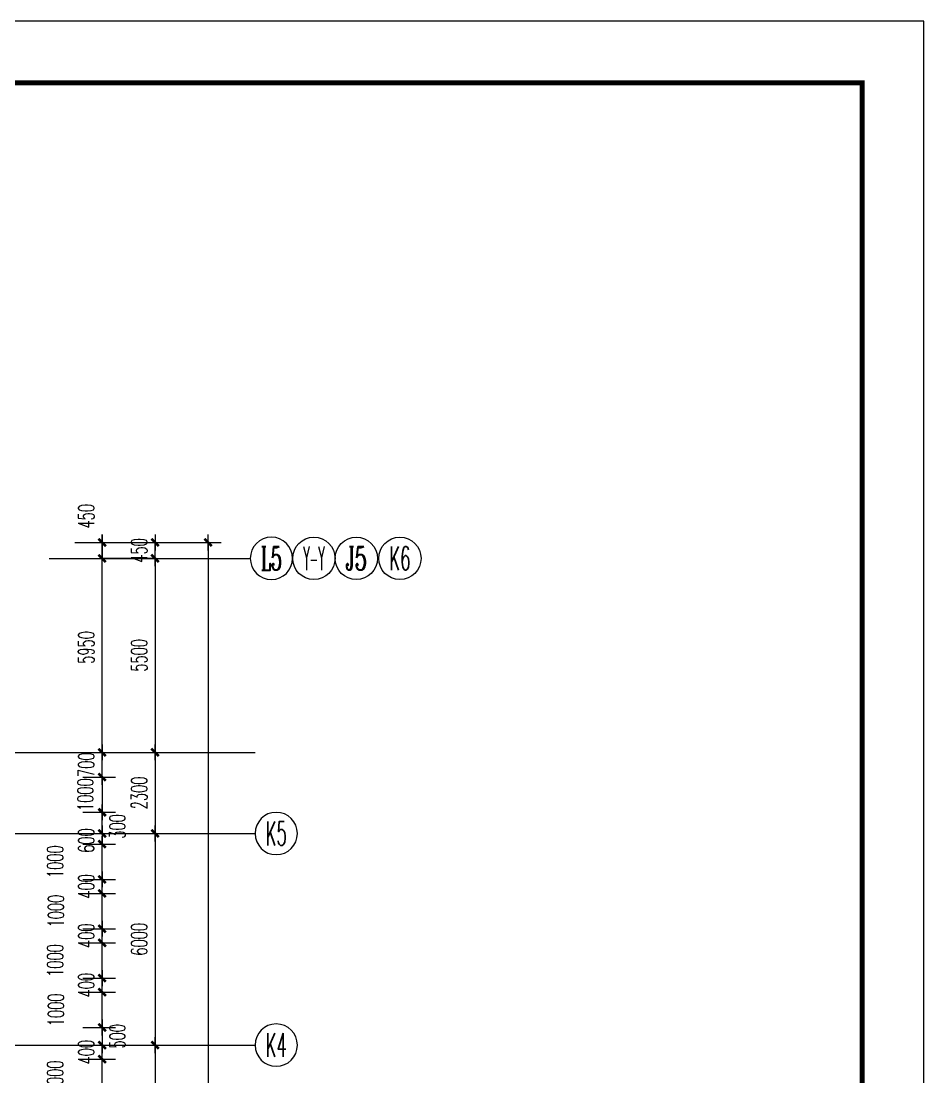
# Model space of a CAD drawing. Extents: x 1575758 to 1999219, y -897052 to -636879.
# Drawn here: x 1830364 to 1855965, y -778672 to -748741 of the extents above; entities that cross this region are included whole.
import ezdxf
from ezdxf.enums import TextEntityAlignment as Align

# ---------------------------------------------------------------- set-up
doc = ezdxf.new("R2010")
doc.units = 0
doc.header["$LTSCALE"] = 1500
doc.header["$MEASUREMENT"] = 0
doc.layers.get('0').update_dxf_attribs({"linetype": 'CONTINUOUS', "lineweight": 5})
doc.layers.get('DEFPOINTS').update_dxf_attribs({"linetype": 'CONTINUOUS', "lineweight": 5})
for name, color, linetype, lineweight in [('AXIS', 7, 'CONTINUOUS', 5), ('AXIS_TEXT', 7, 'CONTINUOUS', 5), ('PUB_DIM', 7, 'CONTINUOUS', 5)]:
    doc.layers.add(name, color=color, linetype=linetype, lineweight=lineweight)
doc.styles.add('COMPLEX', font='COMPLEX')
doc.styles.add('DIM_FONT', font='romans.shx', dxfattribs={"width": 0.6})
doc.dimstyles.new('NORMAL', dxfattribs={"dimscale": 1.5, "dimtxt": 300, "dimasz": 1, "dimexe": 250, "dimexo": 300, "dimgap": 150, "dimtad": 1, "dimdec": 0, "dimdsep": 46, "dimtxsty": 'DIM_FONT', "dimblk1": '_DIMX', "dimblk2": '_DIMX', "dimsah": 1, "dimcen": 2.5, "dimdle": 0.3, "dimclrd": 256, "dimclre": 256, "dimclrt": 256, "dimadec": 0, "dimazin": 0, "dimtfac": 1, "dimtdec": 0, "dimtix": 1, "dimtmove": 2, "dimatfit": 3, "dimldrblk": '_DIMX', "dimfxl": 1, "dimtvp": 1, "dimtolj": 1, "dimtzin": 0, "dimlwd": -1, "dimlwe": -1, "dimarcsym": 0})

# ---------------------------------------------------------------- blocks, each defined once
blk = doc.blocks.new('_AXISO')
blk.add_circle((0, 0), 0.5)
at = {"layer": 'AXIS_TEXT', "style": 'COMPLEX', "width": 1.041667}
blk.add_attdef('A', text='', height=0.56, dxfattribs=at).set_placement((-0.25, -0.28), (0.25, -0.28), align=Align.FIT)
blk = doc.blocks.new('_DIMX')
blk.add_line((-150, 0), (150, 0))
at = {"const_width": 50}
blk.add_lwpolyline([(-70, -70), (70, 70)], dxfattribs=at)
blk = doc.blocks.new('*D1823')
at = {"layer": 'DEFPOINTS', "color": 0, "lineweight": 5}
for p in [(1830862, -763972), (1830862, -769472), (1834162, -769472)]:
    blk.add_point(p, dxfattribs=at)
at = {"layer": 'PUB_DIM'}
for p, q in [((1831312, -763972), (1834537, -763972)), ((1834162, -763974), (1834162, -769471)), ((1831312, -769472), (1834537, -769472))]:
    blk.add_line(p, q, dxfattribs=at)
at = {"layer": 'PUB_DIM', "xscale": 1.5, "yscale": 1.5, "zscale": 1.5}
for p, rotation in [((1834162, -763972), 90), ((1834162, -769472), 270)]:
    blk.add_blockref('_DIMX', p, dxfattribs=dict(at, rotation=rotation))
at = {"layer": 'PUB_DIM', "insert": (1833712, -766722), "char_height": 450, "attachment_point": 5, "rotation": 90, "style": 'DIM_FONT'}
blk.add_mtext('\\A1;5500', dxfattribs=at)
blk = doc.blocks.new('*D1824')
at = {"layer": 'DEFPOINTS', "color": 0, "lineweight": 5}
for p in [(1830862, -777772), (1830862, -783772), (1834162, -783772)]:
    blk.add_point(p, dxfattribs=at)
at = {"layer": 'PUB_DIM'}
for p, q in [((1831312, -777772), (1834537, -777772)), ((1834162, -777774), (1834162, -783771)), ((1831312, -783772), (1834537, -783772))]:
    blk.add_line(p, q, dxfattribs=at)
at = {"layer": 'PUB_DIM', "xscale": 1.5, "yscale": 1.5, "zscale": 1.5}
for p, rotation in [((1834162, -777772), 90), ((1834162, -783772), 270)]:
    blk.add_blockref('_DIMX', p, dxfattribs=dict(at, rotation=rotation))
at = {"layer": 'PUB_DIM', "insert": (1833712, -780772), "char_height": 450, "attachment_point": 5, "rotation": 90, "style": 'DIM_FONT'}
blk.add_mtext('\\A1;6000', dxfattribs=at)
blk = doc.blocks.new('*D1827')
at = {"layer": 'DEFPOINTS', "color": 0, "lineweight": 5}
for p in [(1830862, -771772), (1830862, -777772), (1834162, -777772)]:
    blk.add_point(p, dxfattribs=at)
at = {"layer": 'PUB_DIM'}
for p, q in [((1831312, -771772), (1834537, -771772)), ((1834162, -771774), (1834162, -777771)), ((1831312, -777772), (1834537, -777772))]:
    blk.add_line(p, q, dxfattribs=at)
at = {"layer": 'PUB_DIM', "xscale": 1.5, "yscale": 1.5, "zscale": 1.5}
for p, rotation in [((1834162, -771772), 90), ((1834162, -777772), 270)]:
    blk.add_blockref('_DIMX', p, dxfattribs=dict(at, rotation=rotation))
at = {"layer": 'PUB_DIM', "insert": (1833712, -774772), "char_height": 450, "attachment_point": 5, "rotation": 90, "style": 'DIM_FONT'}
blk.add_mtext('\\A1;6000', dxfattribs=at)
blk = doc.blocks.new('*D1858')
at = {"layer": 'DEFPOINTS', "color": 0, "lineweight": 5}
for p in [(1831662, -778172), (1832662, -778172), (1831662, -779172)]:
    blk.add_point(p, dxfattribs=at)
at = {"layer": 'PUB_DIM'}
for p, q in [((1832112, -778172), (1833037, -778172)), ((1832662, -779171), (1832662, -778174)), ((1832112, -779172), (1833037, -779172))]:
    blk.add_line(p, q, dxfattribs=at)
at = {"layer": 'PUB_DIM', "xscale": 1.5, "yscale": 1.5, "zscale": 1.5}
for p, rotation in [((1832662, -778172), 90), ((1832662, -779172), 270)]:
    blk.add_blockref('_DIMX', p, dxfattribs=dict(at, rotation=rotation))
at = {"layer": 'PUB_DIM', "insert": (1831330, -778672), "char_height": 450, "attachment_point": 5, "rotation": 90, "style": 'DIM_FONT'}
blk.add_mtext('\\A1;1000', dxfattribs=at)
blk = doc.blocks.new('*D1859')
at = {"layer": 'DEFPOINTS', "color": 0, "lineweight": 5}
for p in [(1831662, -777772), (1832662, -777772), (1831662, -778172)]:
    blk.add_point(p, dxfattribs=at)
at = {"layer": 'PUB_DIM'}
for p, q in [((1832112, -777772), (1833037, -777772)), ((1832662, -777771), (1832662, -777769)), ((1832662, -778172), (1832662, -777772)), ((1832112, -778172), (1833037, -778172)), ((1832662, -778174), (1832662, -778175))]:
    blk.add_line(p, q, dxfattribs=at)
at = {"layer": 'PUB_DIM', "xscale": 1.5, "yscale": 1.5, "zscale": 1.5}
for p, rotation in [((1832662, -777772), 270), ((1832662, -778172), 90)]:
    blk.add_blockref('_DIMX', p, dxfattribs=dict(at, rotation=rotation))
at = {"layer": 'PUB_DIM', "insert": (1832212, -777972), "char_height": 450, "attachment_point": 5, "rotation": 90, "style": 'DIM_FONT'}
blk.add_mtext('\\A1;400', dxfattribs=at)
blk = doc.blocks.new('*D1860')
at = {"layer": 'DEFPOINTS', "color": 0, "lineweight": 5}
for p in [(1831662, -776272), (1832662, -776272), (1831662, -777272)]:
    blk.add_point(p, dxfattribs=at)
at = {"layer": 'PUB_DIM'}
for p, q in [((1832112, -776272), (1833037, -776272)), ((1832662, -777271), (1832662, -776274)), ((1832112, -777272), (1833037, -777272))]:
    blk.add_line(p, q, dxfattribs=at)
at = {"layer": 'PUB_DIM', "xscale": 1.5, "yscale": 1.5, "zscale": 1.5}
for p, rotation in [((1832662, -776272), 90), ((1832662, -777272), 270)]:
    blk.add_blockref('_DIMX', p, dxfattribs=dict(at, rotation=rotation))
at = {"layer": 'PUB_DIM', "insert": (1831351, -776772), "char_height": 450, "attachment_point": 5, "rotation": 90, "style": 'DIM_FONT'}
blk.add_mtext('\\A1;1000', dxfattribs=at)
blk = doc.blocks.new('*D1861')
at = {"layer": 'DEFPOINTS', "color": 0, "lineweight": 5}
for p in [(1831662, -775872), (1832662, -775872), (1831662, -776272)]:
    blk.add_point(p, dxfattribs=at)
at = {"layer": 'PUB_DIM'}
for p, q in [((1832112, -775872), (1833037, -775872)), ((1832662, -775871), (1832662, -775869)), ((1832662, -776272), (1832662, -775872)), ((1832112, -776272), (1833037, -776272)), ((1832662, -776274), (1832662, -776275))]:
    blk.add_line(p, q, dxfattribs=at)
at = {"layer": 'PUB_DIM', "xscale": 1.5, "yscale": 1.5, "zscale": 1.5}
for p, rotation in [((1832662, -775872), 270), ((1832662, -776272), 90)]:
    blk.add_blockref('_DIMX', p, dxfattribs=dict(at, rotation=rotation))
at = {"layer": 'PUB_DIM', "insert": (1832212, -776072), "char_height": 450, "attachment_point": 5, "rotation": 90, "style": 'DIM_FONT'}
blk.add_mtext('\\A1;400', dxfattribs=at)
blk = doc.blocks.new('*D1862')
at = {"layer": 'DEFPOINTS', "color": 0, "lineweight": 5}
for p in [(1831662, -774872), (1832662, -774872), (1831662, -775872)]:
    blk.add_point(p, dxfattribs=at)
at = {"layer": 'PUB_DIM'}
for p, q in [((1832112, -774872), (1833037, -774872)), ((1832662, -775871), (1832662, -774874)), ((1832112, -775872), (1833037, -775872))]:
    blk.add_line(p, q, dxfattribs=at)
at = {"layer": 'PUB_DIM', "xscale": 1.5, "yscale": 1.5, "zscale": 1.5}
for p, rotation in [((1832662, -774872), 90), ((1832662, -775872), 270)]:
    blk.add_blockref('_DIMX', p, dxfattribs=dict(at, rotation=rotation))
at = {"layer": 'PUB_DIM', "insert": (1831330, -775372), "char_height": 450, "attachment_point": 5, "rotation": 90, "style": 'DIM_FONT'}
blk.add_mtext('\\A1;1000', dxfattribs=at)
blk = doc.blocks.new('*D1863')
at = {"layer": 'DEFPOINTS', "color": 0, "lineweight": 5}
for p in [(1831662, -774472), (1832662, -774472), (1831662, -774872)]:
    blk.add_point(p, dxfattribs=at)
at = {"layer": 'PUB_DIM'}
for p, q in [((1832112, -774472), (1833037, -774472)), ((1832662, -774471), (1832662, -774469)), ((1832662, -774872), (1832662, -774472)), ((1832112, -774872), (1833037, -774872)), ((1832662, -774874), (1832662, -774875))]:
    blk.add_line(p, q, dxfattribs=at)
at = {"layer": 'PUB_DIM', "xscale": 1.5, "yscale": 1.5, "zscale": 1.5}
for p, rotation in [((1832662, -774472), 270), ((1832662, -774872), 90)]:
    blk.add_blockref('_DIMX', p, dxfattribs=dict(at, rotation=rotation))
at = {"layer": 'PUB_DIM', "insert": (1832212, -774672), "char_height": 450, "attachment_point": 5, "rotation": 90, "style": 'DIM_FONT'}
blk.add_mtext('\\A1;400', dxfattribs=at)
blk = doc.blocks.new('*D1864')
at = {"layer": 'DEFPOINTS', "color": 0, "lineweight": 5}
for p in [(1831662, -773472), (1832662, -773472), (1831662, -774472)]:
    blk.add_point(p, dxfattribs=at)
at = {"layer": 'PUB_DIM'}
for p, q in [((1832112, -773472), (1833037, -773472)), ((1832662, -774471), (1832662, -773474)), ((1832112, -774472), (1833037, -774472))]:
    blk.add_line(p, q, dxfattribs=at)
at = {"layer": 'PUB_DIM', "xscale": 1.5, "yscale": 1.5, "zscale": 1.5}
for p, rotation in [((1832662, -773472), 90), ((1832662, -774472), 270)]:
    blk.add_blockref('_DIMX', p, dxfattribs=dict(at, rotation=rotation))
at = {"layer": 'PUB_DIM', "insert": (1831351, -773972), "char_height": 450, "attachment_point": 5, "rotation": 90, "style": 'DIM_FONT'}
blk.add_mtext('\\A1;1000', dxfattribs=at)
blk = doc.blocks.new('*D1865')
at = {"layer": 'DEFPOINTS', "color": 0, "lineweight": 5}
for p in [(1831662, -773072), (1832662, -773072), (1831662, -773472)]:
    blk.add_point(p, dxfattribs=at)
at = {"layer": 'PUB_DIM'}
for p, q in [((1832112, -773072), (1833037, -773072)), ((1832662, -773071), (1832662, -773069)), ((1832662, -773472), (1832662, -773072)), ((1832112, -773472), (1833037, -773472)), ((1832662, -773474), (1832662, -773475))]:
    blk.add_line(p, q, dxfattribs=at)
at = {"layer": 'PUB_DIM', "xscale": 1.5, "yscale": 1.5, "zscale": 1.5}
for p, rotation in [((1832662, -773072), 270), ((1832662, -773472), 90)]:
    blk.add_blockref('_DIMX', p, dxfattribs=dict(at, rotation=rotation))
at = {"layer": 'PUB_DIM', "insert": (1832212, -773272), "char_height": 450, "attachment_point": 5, "rotation": 90, "style": 'DIM_FONT'}
blk.add_mtext('\\A1;400', dxfattribs=at)
blk = doc.blocks.new('*D1866')
at = {"layer": 'DEFPOINTS', "color": 0, "lineweight": 5}
for p in [(1831662, -772072), (1832662, -772072), (1831662, -773072)]:
    blk.add_point(p, dxfattribs=at)
at = {"layer": 'PUB_DIM'}
for p, q in [((1832112, -772072), (1833037, -772072)), ((1832662, -773071), (1832662, -772074)), ((1832112, -773072), (1833037, -773072))]:
    blk.add_line(p, q, dxfattribs=at)
at = {"layer": 'PUB_DIM', "xscale": 1.5, "yscale": 1.5, "zscale": 1.5}
for p, rotation in [((1832662, -772072), 90), ((1832662, -773072), 270)]:
    blk.add_blockref('_DIMX', p, dxfattribs=dict(at, rotation=rotation))
at = {"layer": 'PUB_DIM', "insert": (1831330, -772572), "char_height": 450, "attachment_point": 5, "rotation": 90, "style": 'DIM_FONT'}
blk.add_mtext('\\A1;1000', dxfattribs=at)
blk = doc.blocks.new('*D1867')
at = {"layer": 'DEFPOINTS', "color": 0, "lineweight": 5}
for p in [(1831662, -769472), (1832662, -769472), (1831662, -770172)]:
    blk.add_point(p, dxfattribs=at)
at = {"layer": 'PUB_DIM'}
for p, q in [((1832112, -769472), (1833037, -769472)), ((1832662, -769471), (1832662, -769469)), ((1832662, -770172), (1832662, -769472)), ((1832112, -770172), (1833037, -770172)), ((1832662, -770174), (1832662, -770175))]:
    blk.add_line(p, q, dxfattribs=at)
at = {"layer": 'PUB_DIM', "xscale": 1.5, "yscale": 1.5, "zscale": 1.5}
for p, rotation in [((1832662, -769472), 270), ((1832662, -770172), 90)]:
    blk.add_blockref('_DIMX', p, dxfattribs=dict(at, rotation=rotation))
at = {"layer": 'PUB_DIM', "insert": (1832212, -769822), "char_height": 450, "attachment_point": 5, "rotation": 90, "style": 'DIM_FONT'}
blk.add_mtext('\\A1;700', dxfattribs=at)
blk = doc.blocks.new('*D1897')
at = {"layer": 'DEFPOINTS', "color": 0, "lineweight": 5}
for p in [(1831662, -763522), (1831662, -763972), (1832662, -763972)]:
    blk.add_point(p, dxfattribs=at)
at = {"layer": 'PUB_DIM'}
for p, q in [((1832112, -763522), (1833037, -763522)), ((1832662, -763521), (1832662, -763519)), ((1832662, -763522), (1832662, -763972)), ((1832112, -763972), (1833037, -763972)), ((1832662, -763974), (1832662, -763975))]:
    blk.add_line(p, q, dxfattribs=at)
at = {"layer": 'PUB_DIM', "xscale": 1.5, "yscale": 1.5, "zscale": 1.5}
for p, rotation in [((1832662, -763522), 270), ((1832662, -763972), 90)]:
    blk.add_blockref('_DIMX', p, dxfattribs=dict(at, rotation=rotation))
at = {"layer": 'PUB_DIM', "insert": (1832212, -762778), "char_height": 450, "attachment_point": 5, "rotation": 90, "style": 'DIM_FONT'}
blk.add_mtext('\\A1;450', dxfattribs=at)
blk = doc.blocks.new('*D1898')
at = {"layer": 'DEFPOINTS', "color": 0, "lineweight": 5}
for p in [(1831442, -763522), (1834162, -763522), (1831442, -763972)]:
    blk.add_point(p, dxfattribs=at)
at = {"layer": 'PUB_DIM'}
for p, q in [((1831892, -763522), (1834537, -763522)), ((1834162, -763521), (1834162, -763519)), ((1834162, -763972), (1834162, -763522)), ((1831892, -763972), (1834537, -763972)), ((1834162, -763974), (1834162, -763975))]:
    blk.add_line(p, q, dxfattribs=at)
at = {"layer": 'PUB_DIM', "xscale": 1.5, "yscale": 1.5, "zscale": 1.5}
for p, rotation in [((1834162, -763522), 270), ((1834162, -763972), 90)]:
    blk.add_blockref('_DIMX', p, dxfattribs=dict(at, rotation=rotation))
at = {"layer": 'PUB_DIM', "insert": (1833712, -763747), "char_height": 450, "attachment_point": 5, "rotation": 90, "style": 'DIM_FONT'}
blk.add_mtext('\\A1;450', dxfattribs=at)
blk = doc.blocks.new('*D1899')
at = {"layer": 'DEFPOINTS', "color": 0, "lineweight": 5}
for p in [(1831662, -771772), (1831662, -772072), (1832662, -772072)]:
    blk.add_point(p, dxfattribs=at)
at = {"layer": 'PUB_DIM'}
for p, q in [((1832112, -771772), (1833037, -771772)), ((1832662, -771771), (1832662, -771769)), ((1832662, -771772), (1832662, -772072)), ((1832112, -772072), (1833037, -772072)), ((1832662, -772074), (1832662, -772075))]:
    blk.add_line(p, q, dxfattribs=at)
at = {"layer": 'PUB_DIM', "xscale": 1.5, "yscale": 1.5, "zscale": 1.5}
for p, rotation in [((1832662, -771772), 270), ((1832662, -772072), 90)]:
    blk.add_blockref('_DIMX', p, dxfattribs=dict(at, rotation=rotation))
at = {"layer": 'PUB_DIM', "insert": (1833094, -771572), "char_height": 450, "attachment_point": 5, "rotation": 90, "style": 'DIM_FONT'}
blk.add_mtext('\\A1;300', dxfattribs=at)
blk = doc.blocks.new('*D1900')
at = {"layer": 'DEFPOINTS', "color": 0, "lineweight": 5}
for p in [(1831662, -771172), (1832662, -771172), (1831662, -771772)]:
    blk.add_point(p, dxfattribs=at)
at = {"layer": 'PUB_DIM'}
for p, q in [((1832112, -771172), (1833037, -771172)), ((1832662, -771771), (1832662, -771174)), ((1832112, -771772), (1833037, -771772))]:
    blk.add_line(p, q, dxfattribs=at)
at = {"layer": 'PUB_DIM', "xscale": 1.5, "yscale": 1.5, "zscale": 1.5}
for p, rotation in [((1832662, -771172), 90), ((1832662, -771772), 270)]:
    blk.add_blockref('_DIMX', p, dxfattribs=dict(at, rotation=rotation))
at = {"layer": 'PUB_DIM', "insert": (1832212, -771972), "char_height": 450, "attachment_point": 5, "rotation": 90, "style": 'DIM_FONT'}
blk.add_mtext('\\A1;600', dxfattribs=at)
blk = doc.blocks.new('*D1901')
at = {"layer": 'DEFPOINTS', "color": 0, "lineweight": 5}
for p in [(1831662, -770172), (1831662, -771172), (1832662, -771172)]:
    blk.add_point(p, dxfattribs=at)
at = {"layer": 'PUB_DIM'}
for p, q in [((1832112, -770172), (1833037, -770172)), ((1832662, -770174), (1832662, -771171)), ((1832112, -771172), (1833037, -771172))]:
    blk.add_line(p, q, dxfattribs=at)
at = {"layer": 'PUB_DIM', "xscale": 1.5, "yscale": 1.5, "zscale": 1.5}
for p, rotation in [((1832662, -770172), 90), ((1832662, -771172), 270)]:
    blk.add_blockref('_DIMX', p, dxfattribs=dict(at, rotation=rotation))
at = {"layer": 'PUB_DIM', "insert": (1832185, -770672), "char_height": 450, "attachment_point": 5, "rotation": 90, "style": 'DIM_FONT'}
blk.add_mtext('\\A1;1000', dxfattribs=at)
blk = doc.blocks.new('*D1902')
at = {"layer": 'DEFPOINTS', "color": 0, "lineweight": 5}
for p in [(1831662, -777272), (1831662, -777772), (1832662, -777772)]:
    blk.add_point(p, dxfattribs=at)
at = {"layer": 'PUB_DIM'}
for p, q in [((1832112, -777272), (1833037, -777272)), ((1832662, -777274), (1832662, -777771)), ((1832112, -777772), (1833037, -777772))]:
    blk.add_line(p, q, dxfattribs=at)
at = {"layer": 'PUB_DIM', "xscale": 1.5, "yscale": 1.5, "zscale": 1.5}
for p, rotation in [((1832662, -777272), 90), ((1832662, -777772), 270)]:
    blk.add_blockref('_DIMX', p, dxfattribs=dict(at, rotation=rotation))
at = {"layer": 'PUB_DIM', "insert": (1833094, -777522), "char_height": 450, "attachment_point": 5, "rotation": 90, "style": 'DIM_FONT'}
blk.add_mtext('\\A1;500', dxfattribs=at)
blk = doc.blocks.new('*D2093')
at = {"layer": 'DEFPOINTS', "color": 0, "lineweight": 5}
for p in [(1832217, -763522), (1832217, -821122), (1835667, -821122)]:
    blk.add_point(p, dxfattribs=at)
at = {"layer": 'PUB_DIM'}
for p, q in [((1832667, -763522), (1836042, -763522)), ((1835667, -763524), (1835667, -821121)), ((1832667, -821122), (1836042, -821122))]:
    blk.add_line(p, q, dxfattribs=at)
at = {"layer": 'PUB_DIM', "xscale": 1.5, "yscale": 1.5, "zscale": 1.5}
for p, rotation in [((1835667, -763522), 90), ((1835667, -821122), 270)]:
    blk.add_blockref('_DIMX', p, dxfattribs=dict(at, rotation=rotation))
at = {"layer": 'PUB_DIM', "insert": (1835217, -792322), "char_height": 450, "attachment_point": 5, "rotation": 90, "style": 'DIM_FONT'}
blk.add_mtext('\\A1;57600', dxfattribs=at)
blk = doc.blocks.new('*D2165')
at = {"layer": 'DEFPOINTS', "color": 0, "lineweight": 5}
for p in [(1830862, -769472), (1830862, -771772), (1834162, -771772)]:
    blk.add_point(p, dxfattribs=at)
at = {"layer": 'PUB_DIM'}
for p, q in [((1831312, -769472), (1834537, -769472)), ((1834162, -769474), (1834162, -771771)), ((1831312, -771772), (1834537, -771772))]:
    blk.add_line(p, q, dxfattribs=at)
at = {"layer": 'PUB_DIM', "xscale": 1.5, "yscale": 1.5, "zscale": 1.5}
for p, rotation in [((1834162, -769472), 90), ((1834162, -771772), 270)]:
    blk.add_blockref('_DIMX', p, dxfattribs=dict(at, rotation=rotation))
at = {"layer": 'PUB_DIM', "insert": (1833712, -770622), "char_height": 450, "attachment_point": 5, "rotation": 90, "style": 'DIM_FONT'}
blk.add_mtext('\\A1;2300', dxfattribs=at)
blk = doc.blocks.new('*D2166')
at = {"layer": 'DEFPOINTS', "color": 0, "lineweight": 5}
for p in [(1831662, -763522), (1832662, -763522), (1831662, -769472)]:
    blk.add_point(p, dxfattribs=at)
at = {"layer": 'PUB_DIM'}
for p, q in [((1832112, -763522), (1833037, -763522)), ((1832662, -769471), (1832662, -763524)), ((1832112, -769472), (1833037, -769472))]:
    blk.add_line(p, q, dxfattribs=at)
at = {"layer": 'PUB_DIM', "xscale": 1.5, "yscale": 1.5, "zscale": 1.5}
for p, rotation in [((1832662, -763522), 90), ((1832662, -769472), 270)]:
    blk.add_blockref('_DIMX', p, dxfattribs=dict(at, rotation=rotation))
at = {"layer": 'PUB_DIM', "insert": (1832212, -766497), "char_height": 450, "attachment_point": 5, "rotation": 90, "style": 'DIM_FONT'}
blk.add_mtext('\\A1;5950', dxfattribs=at)

msp = doc.modelspace()

# ---------------------------------------------------------------- linework, layer by layer
at = {"layer": 'AXIS', "color": 250}
msp.add_lwpolyline([(1719244.9, -748740.9), (1719244.9, -850054.3), (1855965.4, -850054.3), (1855965.4, -748740.9)], close=True, dxfattribs=at)
at = {"layer": 'AXIS', "color": 0, "const_width": 140.2}
msp.add_lwpolyline([(1720997.7, -750493.7), (1720997.7, -848301.5), (1854212.6, -848301.5), (1854212.6, -750493.7)], close=True, dxfattribs=at)
at = {"layer": 'PUB_DIM'}
for p, q in [((1831162.2, -763972.3), (1836862.2, -763972.3)), ((1834162.2, -763973.3), (1832662.2, -763973.3)), ((1824016.4, -769472.3), (1836998.8, -769472.3)), ((1824016.4, -771772.3), (1836998.8, -771772.3)), ((1824016.4, -777772.3), (1836998.8, -777772.3))]:
    msp.add_line(p, q, dxfattribs=at)

# ---------------------------------------------------------------- block references
ref = msp.add_blockref('_AXISO', (1837462.2, -763972.3), dxfattribs=dict(at, xscale=-1200, yscale=1200, zscale=1200))
ref.add_attrib('A', 'L5', dxfattribs={"layer": 'AXIS_TEXT', "height": 672, "style": 'COMPLEX', "width": 0.585938}).set_placement((1837162.2, -764308.3), (1837762.2, -764308.3), align=Align.FIT)
ref = msp.add_blockref('_AXISO', (1838665.7, -763972.3), dxfattribs=dict(at, xscale=1200, yscale=1200, zscale=1200))
ref.add_attrib('A', 'Y-Y', dxfattribs={"layer": 'AXIS_TEXT', "height": 672, "style": 'COMPLEX', "width": 0.284091}).set_placement((1838365.7, -764308.3), (1838965.7, -764308.3), align=Align.FIT)
ref = msp.add_blockref('_AXISO', (1839869.3, -763972.3), dxfattribs=dict(at, xscale=1200, yscale=1200, zscale=1200))
ref.add_attrib('A', 'J5', dxfattribs={"layer": 'AXIS_TEXT', "height": 672, "style": 'COMPLEX', "width": 0.646552}).set_placement((1839569.3, -764308.3), (1840169.3, -764308.3), align=Align.FIT)
ref = msp.add_blockref('_AXISO', (1841105.3, -763972.3), dxfattribs=dict(at, xscale=1200, yscale=1200, zscale=1200))
ref.add_attrib('A', 'K6', dxfattribs={"layer": 'AXIS_TEXT', "height": 672, "style": 'COMPLEX', "width": 0.520833}).set_placement((1840805.3, -764308.3), (1841405.3, -764308.3), align=Align.FIT)
ref = msp.add_blockref('_AXISO', (1837598.8, -771772.3), dxfattribs=dict(at, xscale=-1200, yscale=1200, zscale=1200))
ref.add_attrib('A', 'K5', dxfattribs={"layer": 'AXIS_TEXT', "height": 672, "style": 'COMPLEX', "width": 0.520833}).set_placement((1837298.8, -772108.3), (1837898.8, -772108.3), align=Align.FIT)
ref = msp.add_blockref('_AXISO', (1837598.8, -777772.3), dxfattribs=dict(at, xscale=-1200, yscale=1200, zscale=1200))
ref.add_attrib('A', 'K4', dxfattribs={"layer": 'AXIS_TEXT', "height": 672, "style": 'COMPLEX', "width": 0.493421}).set_placement((1837298.8, -778108.3), (1837898.8, -778108.3), align=Align.FIT)

# ---------------------------------------------------------------- dimensions: what is measured, and where the dimension line sits
for base, p1, p2, angle, picture, middle in [((1832662.1, -763972.2), (1831662.1, -763522.2), (1831662.1, -763972.2), 270, '*D1897', (1832212.1, -762777.7)), ((1832662.2, -771172.3), (1831662.2, -770172.3), (1831662.2, -771172.3), 270, '*D1901', (1832185.3, -770672.3)), ((1832662.2, -771172.3), (1831662.2, -771772.3), (1831662.2, -771172.3), 90, '*D1900', (1832212.2, -771972.3)), ((1832662.2, -772072.3), (1831662.2, -771772.3), (1831662.2, -772072.3), 270, '*D1899', (1833094.2, -771572.3)), ((1832662.2, -772072.3), (1831662.2, -773072.3), (1831662.2, -772072.3), 90, '*D1866', (1831330.2, -772572.3)), ((1832662.2, -773472.3), (1831662.2, -774472.3), (1831662.2, -773472.3), 90, '*D1864', (1831350.7, -773972.3)), ((1832662.2, -774872.3), (1831662.2, -775872.3), (1831662.2, -774872.3), 90, '*D1862', (1831330.2, -775372.3)), ((1832662.2, -776272.3), (1831662.2, -777272.3), (1831662.2, -776272.3), 90, '*D1860', (1831350.7, -776772.3)), ((1832662.2, -777772.3), (1831662.2, -777272.3), (1831662.2, -777772.3), 270, '*D1902', (1833094.2, -777522.3)), ((1832662.2, -778172.3), (1831662.2, -779172.3), (1831662.2, -778172.3), 90, '*D1858', (1831330.2, -778672.3))]:
    dim = msp.add_linear_dim(base=base, p1=p1, p2=p2, angle=angle, dimstyle='NORMAL', dxfattribs=at)
    dim.commit()
    dim.dimension.update_dxf_attribs({"geometry": picture, "text_midpoint": middle, "dimtype": 161})
for p1, p2, distance, picture, middle in [((1831441.8, -763972.2), (1831441.8, -763522.2), -2720.3, '*D1898', (1833712.1, -763747.2)), ((1831662.2, -769472.3), (1831662.2, -763522.3), -1000, '*D2166', (1832212.2, -766497.3)), ((1830862.2, -763972.3), (1830862.2, -769472.3), 3300, '*D1823', (1833712.2, -766722.3)), ((1830862.2, -769472.3), (1830862.2, -771772.3), 3300, '*D2165', (1833712.2, -770622.3)), ((1831662.2, -770172.3), (1831662.2, -769472.3), -1000, '*D1867', (1832212.2, -769822.3)), ((1831662.2, -773472.3), (1831662.2, -773072.3), -1000, '*D1865', (1832212.2, -773272.3)), ((1831662.2, -774872.3), (1831662.2, -774472.3), -1000, '*D1863', (1832212.2, -774672.3)), ((1831662.2, -776272.3), (1831662.2, -775872.3), -1000, '*D1861', (1832212.2, -776072.3)), ((1831662.2, -778172.3), (1831662.2, -777772.3), -1000, '*D1859', (1832212.2, -777972.3))]:
    dim = msp.add_aligned_dim(p1=p1, p2=p2, distance=distance, dimstyle='NORMAL', dxfattribs=at)
    dim.commit()
    dim.dimension.update_dxf_attribs({"geometry": picture, "text_midpoint": middle})
for base, p1, p2, angle, picture, middle in [((1835666.9, -821122.3), (1832216.9, -763522.3), (1832216.9, -821122.3), 90, '*D2093', (1835216.9, -792322.3)), ((1834162.2, -777772.3), (1830862.2, -771772.3), (1830862.2, -777772.3), 270, '*D1827', (1833712.2, -774772.3)), ((1834162.2, -783772.3), (1830862.2, -777772.3), (1830862.2, -783772.3), 270, '*D1824', (1833712.2, -780772.3))]:
    dim = msp.add_linear_dim(base=base, p1=p1, p2=p2, angle=angle, dimstyle='NORMAL', dxfattribs=at)
    dim.commit()
    dim.dimension.update_dxf_attribs({"geometry": picture, "text_midpoint": middle})

doc.saveas('drawing.dxf')
